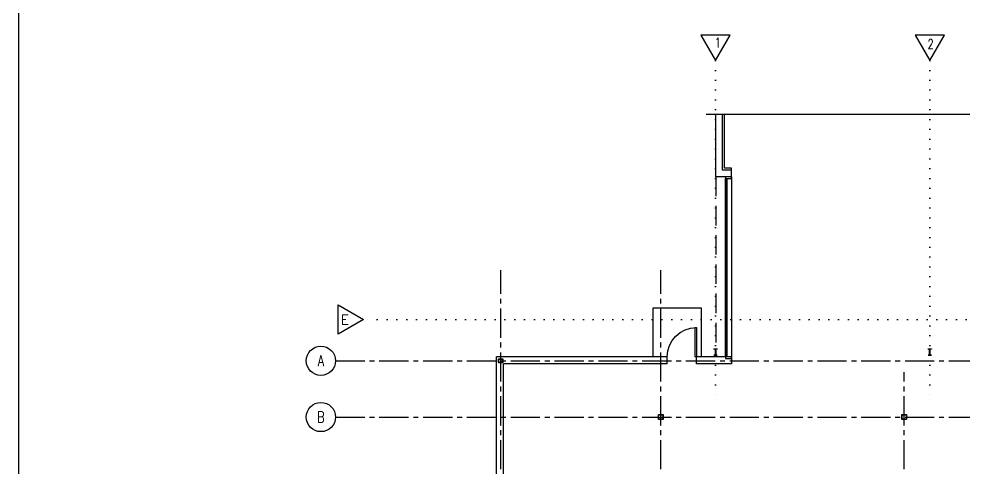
# Model space of a CAD drawing. Header units: inches. Extents: x 0 to 10293, y 0 to 4182.
# Drawn here: x 0 to 1165, y 723 to 1276 of the extents above; entities that cross this region are included whole.
import ezdxf
from ezdxf.enums import TextEntityAlignment as Align

# ---------------------------------------------------------------- set-up
doc = ezdxf.new("R2010")
doc.units = ezdxf.units.IN
doc.header["$LTSCALE"] = 48
doc.header["$MEASUREMENT"] = 0
for name, pattern in [('CENTER2', [1.125, 0.75, -0.125, 0.125, -0.125]), ('DASHED', [0.75, 0.5, -0.25]), ('DOT', [0.25, 0, -0.25])]:
    doc.linetypes.add(name, pattern=pattern)
doc.layers.add('COLUMNS', color=2, linetype='CENTER2')
doc.styles.add('SIMPLEX', font='SIMPLEX.SHX')

# ---------------------------------------------------------------- blocks, each defined once
blk = doc.blocks.new('90DOOR')
for p, q in [((-0.5, 1), (-0.5, 0)), ((-0.451, 1), (-0.5, 1)), ((-0.451, 0), (-0.451, 1)), ((-0.5, 0), (-0.451, 0))]:
    blk.add_line(p, q)
blk.add_arc((-0.5, 0), 1, 0, 90)

msp = doc.modelspace()

# ---------------------------------------------------------------- linework, layer by layer
for p, q in [((876.72419, 1255.98384), (840.72419, 1255.98384)), ((840.72419, 1255.98384), (858.72419, 1224.80692)), ((858.72419, 1224.80692), (876.72419, 1255.98384)), ((1140.72419, 1255.98384), (1104.72419, 1255.98384)), ((1104.72419, 1255.98384), (1122.72419, 1224.80692)), ((1122.72419, 1224.80692), (1140.72419, 1255.98384)), ((847.22419, 1158.51894), (1897.32227, 1158.51894)), ((859.22419, 1081.68307), (859.22419, 1158.51894)), ((867.22419, 1089.68307), (867.22419, 1158.51894)), ((869.84919, 1092.30807), (869.84919, 1158.51894)), ((878.22419, 1089.68307), (867.22419, 1089.68307)), ((878.22419, 1092.30807), (869.84919, 1092.30807)), ((878.22419, 1081.68307), (878.22419, 1092.30807)), ((878.22419, 1081.68307), (859.22419, 1081.68307)), ((870.97419, 859.93307), (870.97419, 1079.68307)), ((871.97419, 859.93307), (871.97419, 1079.68307)), ((872.97419, 859.93307), (872.97419, 1079.68307)), ((878.22419, 1081.68307), (878.22419, 859.93307)), ((393.59897, 887.68307), (393.59897, 923.68307)), ((393.59897, 923.68307), (424.77588, 905.68307)), ((841.22419, 919.93307), (781.22419, 919.93307)), ((781.22419, 919.93307), (781.22419, 859.93307)), ((841.22419, 859.93307), (841.22419, 919.93307)), ((424.77588, 905.68307), (393.59897, 887.68307)), ((799.22419, 859.93307), (588.84919, 859.93307)), ((588.84919, 683.68307), (588.84919, 859.93307)), ((799.22419, 851.30807), (597.47419, 851.30807)), ((597.47419, 692.30807), (597.47419, 851.30807)), ((799.22419, 851.30807), (799.22419, 859.93307)), ((870.97419, 859.93307), (835.22419, 859.93307)), ((835.22419, 851.30807), (835.22419, 859.93307)), ((878.22419, 851.30807), (835.22419, 851.30807)), ((878.22419, 859.93307), (878.22419, 851.30807))]:
    msp.add_line(p, q)
at = {"linetype": 'DOT'}
for p, q in [((858.72419, 1224.80692), (858.72419, 812.53943)), ((1122.72419, 1224.80692), (1122.72419, 812.53943)), ((3394.14083, 905.68307), (424.77588, 905.68307))]:
    msp.add_line(p, q, dxfattribs=at)
at = {"linetype": 'DASHED'}
msp.add_line((859.22419, 1081.68307), (859.22419, 859.93307), dxfattribs=at)
at = {"linetype": 'CENTER2'}
for p, q in [((593.84919, 181.33165), (593.84919, 966.51101)), ((791.22419, 181.33165), (791.22419, 966.51101)), ((390.25632, 854.93307), (3461.90984, 854.93307)), ((1091.22419, 181.33165), (1091.22419, 841.0721)), ((390.25632, 785.68307), (3461.90984, 785.68307))]:
    msp.add_line(p, q, dxfattribs=at)
at = {"flags": 128}
for points in [[(878.22419, 1081.68307), (870.97419, 1081.68307), (870.97419, 1079.68307), (878.22419, 1079.68307)], [(878.22419, 859.93307), (870.97419, 859.93307), (870.97419, 857.93307), (878.22419, 857.93307)]]:
    msp.add_lwpolyline(points, close=True, dxfattribs=at)
msp.add_lwpolyline([(860.73419, 869.72307), (860.73419, 869.55557, -0.4142135624), (860.56669, 869.38807), (859.05919, 869.38807, 0.4142135624), (858.89169, 869.22057), (858.89169, 862.18557, 0.4142135624), (859.05919, 862.01807), (860.56669, 862.01807, -0.4142135624), (860.73419, 861.85057), (860.73419, 861.68307), (856.71419, 861.68307), (856.71419, 861.85057, -0.4142135624), (856.88169, 862.01807), (858.38919, 862.01807, 0.4142135624), (858.55669, 862.18557), (858.55669, 869.22057, 0.4142135624), (858.38919, 869.38807), (856.88169, 869.38807, -0.4142135624), (856.71419, 869.55557), (856.71419, 869.72307)], format="xyb", close=True)
at = {"color": 2}
msp.add_lwpolyline([(1124.73419, 869.72307), (1124.73419, 869.55557, -0.4142135624), (1124.56669, 869.38807), (1123.05919, 869.38807, 0.4142135624), (1122.89169, 869.22057), (1122.89169, 862.18557, 0.4142135624), (1123.05919, 862.01807), (1124.56669, 862.01807, -0.4142135624), (1124.73419, 861.85057), (1124.73419, 861.68307), (1120.71419, 861.68307), (1120.71419, 861.85057, -0.4142135624), (1120.88169, 862.01807), (1122.38919, 862.01807, 0.4142135624), (1122.55669, 862.18557), (1122.55669, 869.22057, 0.4142135624), (1122.38919, 869.38807), (1120.88169, 869.38807, -0.4142135624), (1120.71419, 869.55557), (1120.71419, 869.72307)], format="xyb", close=True, dxfattribs=at)
at = {"linetype": 'Continuous'}
for centre in [(372.24192, 854.93307), (372.24192, 785.68307)]:
    msp.add_circle(centre, 18.0144, dxfattribs=at)
at = {"layer": 'COLUMNS', "linetype": 'Continuous', "flags": 128}
for points in [[(591.72419, 852.43307, -0.4142135624), (591.34919, 852.80807), (591.34919, 857.05807, -0.4142135624), (591.72419, 857.43307), (595.97419, 857.43307, -0.4142135624), (596.34919, 857.05807), (596.34919, 852.80807, -0.4142135624), (595.97419, 852.43307)], [(591.72419, 852.74557, -0.4142135624), (591.66169, 852.80807), (591.66169, 857.05807, -0.4142135624), (591.72419, 857.12057), (595.97419, 857.12057, -0.4142135624), (596.03669, 857.05807), (596.03669, 852.80807, -0.4142135624), (595.97419, 852.74557)], [(791.22419, 788.37057), (793.84919, 788.37057, -0.4142135624), (793.91169, 788.30807), (793.91169, 783.05807, -0.4142135624), (793.84919, 782.99557), (788.59919, 782.99557, -0.4142135624), (788.53669, 783.05807), (788.53669, 788.30807, -0.4142135624), (788.59919, 788.37057)], [(1091.22419, 788.37057), (1093.84919, 788.37057, -0.4142135624), (1093.91169, 788.30807), (1093.91169, 783.05807, -0.4142135624), (1093.84919, 782.99557), (1088.59919, 782.99557, -0.4142135624), (1088.53669, 783.05807), (1088.53669, 788.30807, -0.4142135624), (1088.59919, 788.37057)]]:
    msp.add_lwpolyline(points, format="xyb", close=True, dxfattribs=at)
for points in [[(791.22419, 788.68307), (793.84919, 788.68307, -0.4142135624), (794.22419, 788.30807), (794.22419, 783.05807, -0.4142135624), (793.84919, 782.68307), (788.59919, 782.68307, -0.4142135624), (788.22419, 783.05807), (788.22419, 788.30807, -0.4142135624), (788.59919, 788.68307), (791.22419, 788.68307)], [(1091.22419, 788.68307), (1093.84919, 788.68307, -0.4142135624), (1094.22419, 788.30807), (1094.22419, 783.05807, -0.4142135624), (1093.84919, 782.68307), (1088.59919, 782.68307, -0.4142135624), (1088.22419, 783.05807), (1088.22419, 788.30807, -0.4142135624), (1088.59919, 788.68307), (1091.22419, 788.68307)]]:
    msp.add_lwpolyline(points, format="xyb", dxfattribs=at)
at = {"layer": 'Defpoints'}
msp.add_line((0, 0), (0, 4001.60812), dxfattribs=at)

# ---------------------------------------------------------------- block references
at = {"xscale": 36, "yscale": -36, "zscale": 36, "rotation": 180}
msp.add_blockref('90DOOR', (817.22414, 859.93307), dxfattribs=at)

# ---------------------------------------------------------------- texts
at = {"style": 'SIMPLEX', "width": 0.75}
for s, p in [('1', (857.72834, 1240.78175)), ('2', (1119.9359, 1239.04136))]:
    msp.add_text(s, height=12, dxfattribs=at).set_placement(p)
at = {"style": 'SIMPLEX'}
msp.add_text('E', height=12, dxfattribs=at).set_placement((396.99957, 899.48283))
at = {"linetype": 'Continuous', "style": 'SIMPLEX', "width": 0.75}
for s, p in [('A', (372.24192, 854.93307)), ('B', (372.24192, 785.68307))]:
    msp.add_text(s, height=13.5108, dxfattribs=at).set_placement(p, align=Align.MIDDLE)

doc.saveas('drawing.dxf')
